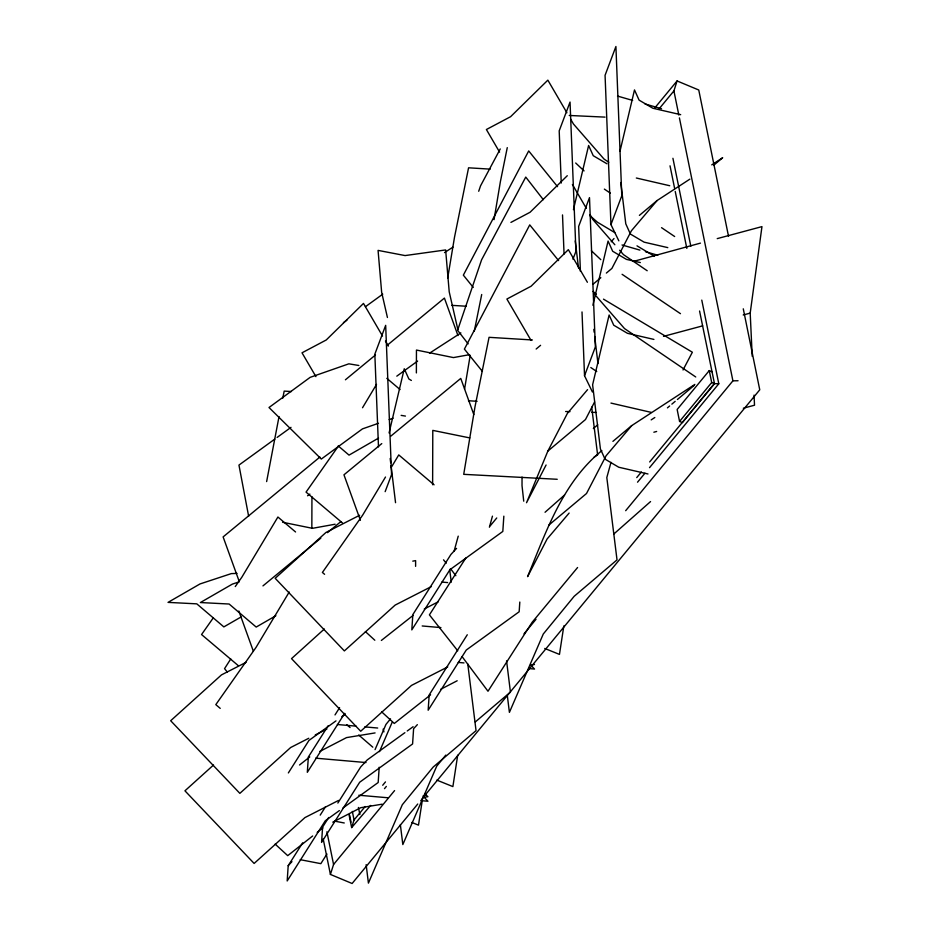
<?xml version="1.0" encoding="UTF-8"?>
<svg xmlns="http://www.w3.org/2000/svg" width="930" height="930" viewBox="0 0 930 930"><rect width="100%" height="100%" fill="white"/><g stroke="black" fill="none" stroke-linecap="round" stroke-linejoin="round"><path stroke-width="1.4" d="M311.841 528.24L311.945 496.783M415.605 566.347L415.617 560.627L412.781 561.139M416.373 372.93L416.454 350.052L453.433 357.585L469.022 354.76M432.624 484.739L432.787 430.381L469.778 437.914M522.044 477.067L522.021 485.646L523.73 501.177M302.68 842.813L288.195 865.679L287.184 880.954L325.279 820.783L339.392 810.576M379.196 767.238L378.185 782.514L342.914 808.031M503.839 516.162L502.816 531.437L449.922 569.706L411.816 629.877L412.839 614.602L450.945 554.431L456.572 548.375M519.812 602.047L519.161 611.766L466.267 650.035L428.16 710.218L429.183 694.931L467.279 634.76M752.219 356.283L750.196 313.108L761.961 226.618L717.228 238.626M422.208 800.893L418.488 825.143L411.792 822.446M457.7 755.207L452.887 786.594L436.809 780.107M563.836 625.878L559.465 654.406L544.736 648.454M266.631 481.577L279.035 416.559M447.702 278.024L454.526 237.127L468.569 167.807L490.238 169.132M464.558 389.112L470.208 355.272M494.039 219.654L500.398 181.583L507.269 147.626M282.767 398.168L284.196 391.1L291.416 391.542M474.265 331.289L481.705 294.508M389.066 432.973L404.259 368.768L408.875 378.987L411.362 380.451M573.438 209.68L588.62 145.475L593.235 155.694L606.965 163.785M619.973 151.334L634.492 89.931L639.108 100.138L652.837 108.24L680.679 114.669M592.887 305.261L608.069 241.056L612.684 251.263L626.413 259.365L640.34 262.574M454.049 551.374L458.234 536.145M489.401 527.217L492.447 516.15M610.998 462.35L606.813 477.578L617.02 559.895L574.17 596.304L543.283 634.004L509.408 712.38L507.292 695.349M417.744 804.02L352.121 883.5L330.417 874.433L333.568 864.482L394.576 790.593M370.64 805.427L351.656 827.584L354.063 819.958L365.153 806.531M659.126 108.81L673.913 90.908L677.063 80.945L698.756 90.001L728.539 236.359M478.706 191.266L480.554 185.849L500.247 148.951M385.148 491.656L391.553 474.637L385.671 325.337L374.837 354.156L378.487 446.912M572.961 259.203L575.926 251.344L570.044 102.056L559.197 130.863L561.255 183.036M610.952 224.595L621.786 195.788L615.916 46.5L605.07 75.307L610.952 224.595L618.834 240.835M592.41 391.96L584.528 375.732L595.363 346.913L589.492 197.625L578.646 226.443L580.413 271.374M587.562 389.658L567.405 413.385L547.851 451.097L526.531 502.723L546.084 465M601.85 450.643C562.708 482.368 546.166 531.658 527.577 576.658L547.131 538.947L569.125 513.069M375.046 749.65L385.962 724.412L390.507 718.867M379.463 751.649L392.1 722.424M594.596 401.958L585.47 419.558L547.851 451.097M683.027 369.977L692.362 352.226L603.489 299.146M362.526 407.747L376.511 384.416M289.218 592.026L256.099 647.303L215.806 704.638L220.224 708.369M385.497 477.032L362.677 515.104L322.396 572.45L324.593 574.31M391.379 467.209L398.749 454.921L434.066 484.821M288.358 772.935L308.946 740.443L335.974 720.89M328.15 725.749L308.342 757.043L307.319 772.319L344.67 713.345M335.009 714.914L339.59 707.695M320.211 815.133L325.547 806.705M328.697 817.505L322.594 827.13L321.582 842.406L359.689 782.235L412.583 743.965L413.606 728.69L417.349 724.656M337.846 803.055L360.7 766.959L367.269 759.891L404.887 732.677M326.93 854.031L320.838 863.656L300.25 859.68M230.756 658.952L224.56 668.635L227.234 671.971M465.825 558L429.416 614.87L457.746 650.814M213.063 618.171L201.554 634.551L237.975 665.38M235.255 586.574L241.835 577.216L277.907 517.022L295.566 531.972M338.113 446.481L306.051 492.11L342.461 522.939M445.796 755.102L436.705 766.192L402.829 844.568L400.365 824.701M654.871 107.81L677.063 80.945M712.055 371.756L709.265 370.593L677.145 409.491L679.574 421.441L682.364 422.604L714.484 383.695L699.569 311.027M679.574 421.441L711.694 382.532L709.265 370.593M382.707 785.269L385.473 781.909M636.736 477.601L641.363 472.01M649.675 461.943L714.333 383.625L718.797 383.776L649.535 467.662M384.497 788.652L386.345 786.42M637.538 482.193L644.92 473.254M523.985 633.853L536.005 619.299M625.669 510.698L732.91 380.835L738.06 380.742M421.441 799.544L759.752 389.81L743.279 308.818M490.261 525.787L496.748 517.964M577.577 567.521L532.146 622.286L487.994 691.246L462.071 656.592M611.242 241.765L613.986 238.533M689.886 179.13L657.103 200.531L631.447 230.721L611.894 268.433L606.36 273.071M694.873 384.392L631.726 425.603L606.069 455.793L586.516 493.505L548.898 525.043M288.195 865.679L291.95 861.645M567.288 175.712L530.053 212.273L510.93 222.398M324.326 629.017L291.52 658.626L360.7 731.247L411.502 685.41L447.725 666.915M213.516 765.03L184.942 790.814L254.123 863.447L304.924 817.598L338.567 800.428M545.05 512.267L564.568 495.016M613.672 534.146L650.558 501.572M593.34 428.556L597.734 424.812M475.288 721.959L510.442 692.094L506.571 660.87M639.398 215.376L657.103 200.531M713.822 165.156L722.68 157.728L711.752 164.866M593.084 284.208L600.827 277.71M536.157 349.029L540.574 345.321M612.917 441.366L631.726 425.603M667.426 407.851L669.635 405.992M671.855 404.143L675.168 401.353M677.389 399.505L693.978 385.59M345.414 379.789L375.453 355.004M386.566 345.821L444.412 298.088L457.967 335.567M319.897 457.049L223.119 536.912L239.091 581.087M381.777 443.598L343.961 474.812L360.41 520.323M390.681 436.251L460.757 378.417L473.823 414.571M262.969 585.888L320.815 538.145M327.488 532.646L340.833 521.625M381.358 640.444L413.106 615.393M299.541 764.995L309.748 756.939M430.578 694.838L394.297 723.459L381.73 711.915M312.666 835.977L287.719 855.658L275.152 844.103M317.2 832.397L322.873 827.921M343.449 322.652L346.925 320.141M365.42 306.726L382.765 294.159M274.803 439.1L238.952 465.093L248.636 516.231M277.117 437.425L290.997 427.37M396.796 376.162L417.617 361.073M307.563 495.783L309.876 494.109M341.856 716.635L345.379 714.089M407.235 730.98L413.118 726.725M594.107 457.142L597.758 454.758M651.186 419.883L654.825 417.512M444.517 252.6L452.933 247.148M429.555 353.168L460.862 332.928M378.557 438.1L349.041 455.119L338.218 445.9M241.068 616.974L223.851 626.901L196.788 603.849L168.039 602.384L200.008 583.947L231.349 573.601L237.045 573.426M275.873 615.718L256.192 627.064L229.129 604.023L200.38 602.547L232.349 584.11L239.161 581.866M424.278 608.999L438.286 601.757M319.792 751.44L346.518 737.606L375.081 732.921M440.622 689.339L457.176 680.772M332.777 822.178L360.77 807.693L382.195 804.183M359.619 515.278L325.977 532.448L275.175 578.297L344.356 650.919L395.157 605.081L431.381 586.574M246.066 662.334L221.48 674.889L170.678 720.727L239.859 793.36L290.66 747.511L308.772 738.269M315.247 734.956L326.895 729.015M378.475 423.29L362.468 428.881L321.303 459.06L269.003 407.514L310.178 377.336L348.843 363.828L358.852 365.49M389.147 419.558L393.146 418.163M633.493 261.4L700.441 243.125M663.509 336.358L702.662 325.86M743.21 314.979L750.196 313.108M653.848 432.218L656.65 431.474M743.337 408.212L754.521 405.213L754.044 395.134M335.125 524.229L312.457 528.321L282.581 522.242M531.611 664.962L534.471 664.485M423.603 797.382L427.893 796.685L424.754 793.79M565.638 411.513L569.985 411.641M591.678 412.304L596.025 412.432M557.233 479.287L463.721 474.335L475.021 406.654L489.052 337.323L532.402 339.973M569.253 115.46L605.058 117.122M451.899 305.354L466.349 306.237M468.453 400.749L477.125 401.283M441.878 582.075L447.644 582.575M422.197 625.971L440.913 627.599M458.223 662.416L463.989 662.916M528.751 668.554L534.518 669.054L530.565 664.904M337.392 724.517L356.097 726.144M364.734 726.9L377.696 728.027M315.619 758.171L366.002 762.554M358.841 795.231L387.636 797.742M420.732 800.625L427.94 801.242L422.987 796.057M401.144 415.373L405.434 416.082M334.649 821.132L344.263 822.98M636.329 178.014L669.74 185.733M667.798 247.624L644.13 242.16L630.4 234.058L625.785 223.851L620.763 182.513M653.918 339.415L627.459 333.312L613.73 325.209L609.115 315.003L592.608 384.788L600.408 448.923L605.023 459.129L618.752 467.232L647.989 473.975M610.952 403.085L651.326 412.409M617.52 96.069L632.644 100.417M645.013 103.962L661.509 108.705M622.031 244.974L639.898 250.1M645.397 251.681L657.766 255.227M711.694 382.532L714.484 383.695M614.777 232.581L597.502 222.258L589.876 215.586M637.004 245.846L654.278 256.169M604.361 189.104L610.324 193.126M661.556 227.676L674.657 236.522M622.089 274.304L680.469 313.677M608.755 162.262L604 159.03L573.485 124.039L570.555 119.017M647.199 270.746L623.449 254.611L619.624 250.228M695.733 376.976L624.495 328.557L593.968 293.555M590.806 367.524L596.746 371.558M386.81 378.324L400.063 389.542M346.82 724.726L350.075 727.527M358.724 735.014L372.791 747.174M593.096 291.427L596.363 294.287M365.397 631.586L374.813 640.235M575.693 163.006L584.063 170.899M591.387 250.763L600.792 259.656M614.858 244.764L592.922 219.608L589.992 214.597M557.547 186.651L528.705 150.939L463.349 275.152L473.265 287.428M558.593 260.598L529.751 224.886L464.396 349.099L482.426 371.419M443.54 559.837L446.214 563.185M543.318 199.683L525.752 177.084L481.601 259.796L457.595 330.301L468.139 343.856M450.643 568.788L455.828 575.717M566.893 112.751L547.851 80.143L510.605 116.692L486.39 129.526L499.573 152.102M572.415 184.489L586.33 208.32M587.388 282.267L568.346 249.659L531.1 286.219L506.885 299.042L531.053 340.426M382.521 336.032L363.479 303.424L326.232 339.985L302.018 352.807L315.933 376.638M385.45 341.054L388.38 346.065M238.836 611.022L253.344 651.186M383.137 729.12L383.927 731.875M457.874 329.65L449.213 291.822L445.633 249.949L405.073 255.576L378.068 250.391L381.649 292.276L387.426 317.49M673.913 90.908L678.83 115.064M679.412 117.901L732.91 380.835M672.925 158.298L690.816 246.218M701.778 300.111L718.797 383.776M670.03 165.819L674.657 188.592M675.238 191.441L686.828 248.38M358.422 807.461L359.864 814.564M352.331 811.413L354.063 819.958M349.575 815.04L351.017 822.132M349.064 814.82L351.656 827.584M326.907 831.792L333.568 864.482M323.187 838.918L330.417 874.433M591.701 407.177L597.513 454.014M467.767 663.927L476.044 730.643L433.194 767.052L402.306 804.741L368.42 883.116L366.141 864.668M449.667 569.404L451.248 582.18M593.817 329.371L594.165 332.219M594.689 336.497L597.978 363.572M575.24 240.917L578.53 268.003M390.182 458.502L390.693 462.78M391.042 465.628L395.552 502.688M582.017 311.957L584.528 375.732M562.511 214.923L564.057 254.064"/></g></svg>
